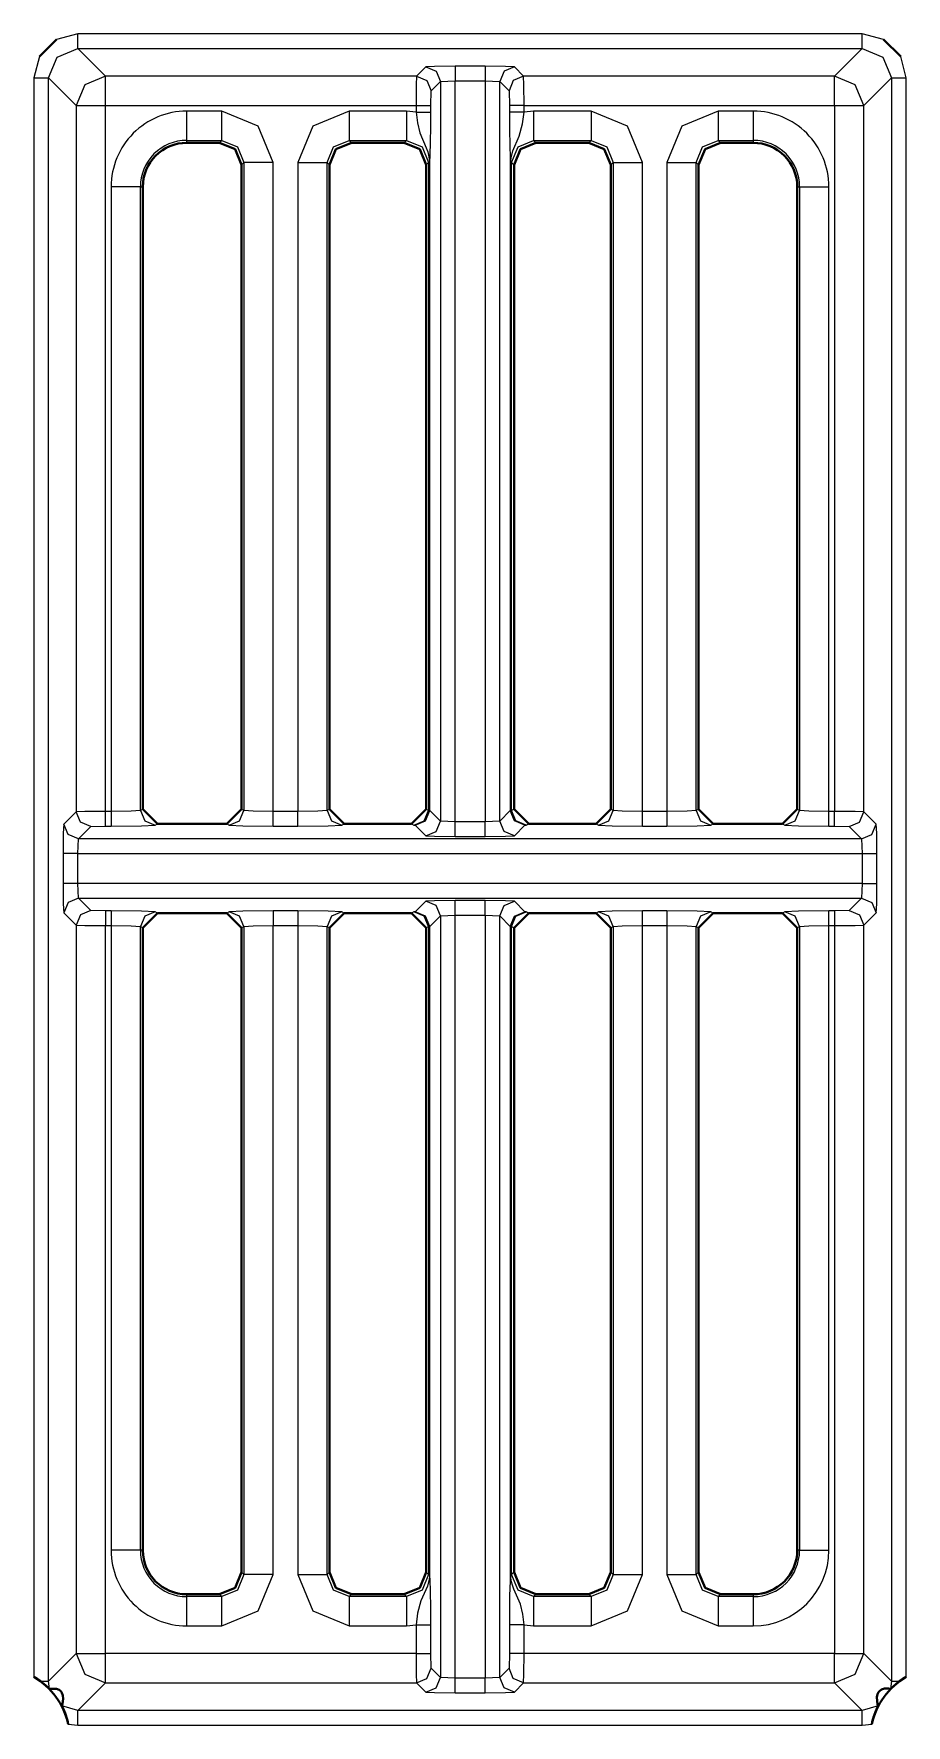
# Model space of a CAD drawing. Header units: millimetres. Extents: x 0 to 2941, y -405 to 1422.
# Drawn here: x 451.8 to 481.6, y 348.7 to 406.4 of the extents above; entities that cross this region are included whole.
import ezdxf

# ---------------------------------------------------------------- set-up
doc = ezdxf.new("R2010")
doc.units = ezdxf.units.MM
doc.layers.add('FINE', color=9, linetype='Continuous')
doc.layers.add('OUTLINE', color=7, linetype='Continuous')

msp = doc.modelspace()

# ---------------------------------------------------------------- linework, layer by layer
at = {"layer": 'FINE', "lineweight": 9}
for p, q in [((453.279, 406.427), (452.552, 406.239)), ((480.054, 406.427), (453.279, 406.427)), ((480.781, 406.239), (480.054, 406.427)), ((454.223, 404.984), (453.279, 405.928)), ((453.279, 405.928), (480.054, 405.928)), ((480.054, 405.928), (479.11, 404.984)), ((451.968, 405.655), (451.78, 404.928)), ((465.157, 405.299), (464.842, 404.984)), ((467.182, 405.324), (466.157, 405.324)), ((468.497, 404.984), (468.182, 405.299)), ((481.553, 404.928), (481.366, 405.655)), ((451.78, 404.928), (451.78, 350.348)), ((452.28, 404.928), (453.223, 403.984)), ((464.842, 404.984), (454.223, 404.984)), ((465.342, 404.484), (465.657, 404.799)), ((465.657, 404.799), (466.157, 404.825)), ((465.657, 404.799), (465.657, 379.558)), ((466.157, 379.532), (466.157, 404.825)), ((466.157, 404.825), (467.182, 404.825)), ((467.182, 404.825), (467.182, 379.532)), ((467.182, 404.825), (467.682, 404.799)), ((467.682, 379.558), (467.682, 404.799)), ((479.11, 404.984), (468.497, 404.984)), ((481.553, 350.348), (481.553, 404.928)), ((465.329, 403.984), (465.342, 404.484)), ((453.223, 403.984), (453.223, 379.873)), ((458.202, 403.788), (456.998, 403.788)), ((464.502, 403.788), (462.537, 403.788)), ((464.829, 403.758), (464.502, 403.788)), ((464.829, 403.984), (464.829, 403.758)), ((465.329, 403.758), (465.329, 403.984)), ((468.01, 403.984), (468.01, 403.758)), ((468.51, 403.758), (468.51, 403.984)), ((468.51, 403.984), (479.11, 403.984)), ((468.837, 403.788), (468.51, 403.758)), ((470.802, 403.788), (468.837, 403.788)), ((476.335, 403.788), (475.137, 403.788)), ((456.998, 402.708), (456.998, 402.79)), ((475.219, 402.708), (475.137, 402.79)), ((475.137, 402.79), (476.335, 402.79)), ((476.335, 402.79), (476.335, 402.708)), ((458.87, 401.959), (458.951, 402.041)), ((458.951, 402.041), (458.951, 379.923)), ((461.788, 402.041), (461.87, 401.959)), ((461.788, 379.923), (461.788, 402.041)), ((465.17, 401.959), (465.251, 402.041)), ((465.251, 402.041), (465.251, 379.923)), ((465.3, 379.915), (465.3, 402.041)), ((468.04, 402.041), (468.04, 379.915)), ((468.056, 379.915), (468.056, 402.041)), ((468.088, 402.041), (468.17, 401.959)), ((471.47, 401.959), (471.551, 402.041)), ((471.551, 402.041), (471.551, 379.923)), ((473.39, 402.041), (473.39, 379.886)), ((474.388, 402.041), (474.47, 401.959)), ((474.388, 379.923), (474.388, 402.041)), ((454.419, 401.208), (454.419, 379.886)), ((455.417, 401.208), (455.498, 401.208)), ((455.417, 379.923), (455.417, 401.208)), ((478.915, 379.886), (478.915, 401.208)), ((453.223, 379.873), (452.803, 379.453)), ((454.419, 379.886), (454.223, 379.886)), ((455.498, 379.964), (455.417, 379.923)), ((458.951, 379.923), (458.87, 379.964)), ((461.87, 379.964), (461.788, 379.923)), ((465.251, 379.923), (465.17, 379.964)), ((465.283, 379.915), (465.251, 379.923)), ((465.657, 379.558), (465.3, 379.915)), ((468.04, 379.915), (467.682, 379.558)), ((468.088, 379.923), (468.056, 379.915)), ((471.551, 379.923), (471.47, 379.964)), ((474.47, 379.964), (474.388, 379.923)), ((453.303, 378.953), (453.723, 379.373)), ((453.723, 379.373), (454.223, 379.386)), ((454.223, 379.386), (454.419, 379.386)), ((455.916, 379.423), (455.999, 379.464)), ((458.37, 379.464), (458.452, 379.423)), ((459.95, 379.386), (460.79, 379.386)), ((462.288, 379.423), (462.37, 379.464)), ((464.67, 379.464), (464.752, 379.423)), ((464.752, 379.423), (464.8, 379.415)), ((464.8, 379.415), (465.157, 379.058)), ((466.157, 379.532), (465.657, 379.558)), ((467.182, 379.532), (466.157, 379.532)), ((467.682, 379.558), (467.182, 379.532)), ((468.182, 379.058), (468.539, 379.415)), ((468.539, 379.415), (468.588, 379.423)), ((468.588, 379.423), (468.67, 379.464)), ((470.97, 379.464), (471.052, 379.423)), ((472.55, 379.386), (473.39, 379.386)), ((474.888, 379.423), (474.97, 379.464)), ((478.915, 379.386), (479.11, 379.386)), ((479.11, 379.386), (479.61, 379.373)), ((479.61, 379.373), (480.03, 378.953)), ((453.278, 378.453), (453.303, 378.953)), ((480.03, 378.953), (453.303, 378.953)), ((466.157, 379.033), (467.182, 379.033)), ((480.03, 378.953), (480.055, 378.453)), ((453.278, 378.453), (480.055, 378.453)), ((453.278, 377.427), (453.278, 378.453)), ((480.055, 378.453), (480.055, 377.427)), ((480.555, 377.427), (480.555, 378.453)), ((480.055, 377.427), (453.278, 377.427)), ((453.303, 376.928), (453.278, 377.427)), ((480.055, 377.427), (480.03, 376.928)), ((452.803, 376.428), (453.223, 376.008)), ((453.303, 376.928), (480.03, 376.928)), ((453.723, 376.508), (453.303, 376.928)), ((454.223, 376.495), (453.723, 376.508)), ((454.419, 376.495), (454.223, 376.495)), ((455.999, 376.417), (455.916, 376.458)), ((458.452, 376.458), (458.37, 376.417)), ((460.79, 376.495), (459.95, 376.495)), ((462.37, 376.417), (462.288, 376.458)), ((464.752, 376.458), (464.67, 376.417)), ((464.8, 376.466), (464.752, 376.458)), ((465.157, 376.823), (464.8, 376.466)), ((467.182, 376.848), (466.157, 376.848)), ((468.539, 376.466), (468.182, 376.823)), ((468.588, 376.458), (468.539, 376.466)), ((468.67, 376.417), (468.588, 376.458)), ((471.052, 376.458), (470.97, 376.417)), ((473.39, 376.495), (472.55, 376.495)), ((474.97, 376.417), (474.888, 376.458)), ((477.417, 376.458), (477.335, 376.417)), ((479.11, 376.495), (478.915, 376.495)), ((479.61, 376.508), (479.11, 376.495)), ((480.03, 376.928), (479.61, 376.508)), ((480.11, 376.008), (480.53, 376.428)), ((454.223, 351.147), (454.223, 375.995)), ((454.223, 375.995), (454.419, 375.995)), ((454.419, 375.995), (454.419, 354.672)), ((455.417, 354.672), (455.417, 375.958)), ((455.417, 375.958), (455.498, 375.917)), ((458.87, 375.917), (458.951, 375.958)), ((458.951, 375.958), (458.951, 353.84)), ((460.79, 375.995), (460.79, 353.84)), ((461.788, 353.84), (461.788, 375.958)), ((461.788, 375.958), (461.87, 375.917)), ((465.17, 375.917), (465.251, 375.958)), ((465.251, 375.958), (465.283, 375.966)), ((465.251, 375.958), (465.251, 353.84)), ((465.283, 375.966), (465.283, 353.84)), ((465.3, 375.966), (465.657, 376.323)), ((465.3, 353.84), (465.3, 375.966)), ((465.657, 376.323), (466.157, 376.349)), ((465.657, 376.323), (465.657, 350.331)), ((466.157, 376.349), (467.182, 376.349)), ((467.182, 376.349), (467.182, 350.306)), ((467.182, 376.349), (467.682, 376.323)), ((467.682, 350.331), (467.682, 376.323)), ((467.682, 376.323), (468.04, 375.966)), ((468.04, 375.966), (468.04, 353.84)), ((468.056, 353.84), (468.056, 375.966)), ((468.056, 375.966), (468.088, 375.958)), ((468.088, 375.958), (468.17, 375.917)), ((471.47, 375.917), (471.551, 375.958)), ((471.551, 375.958), (471.551, 353.84)), ((472.55, 353.84), (472.55, 375.995)), ((474.388, 353.84), (474.388, 375.958)), ((474.388, 375.958), (474.47, 375.917)), ((478.915, 375.995), (479.11, 375.995)), ((478.915, 354.672), (478.915, 375.995)), ((479.11, 375.995), (479.11, 351.147)), ((455.498, 354.672), (455.417, 354.672)), ((477.916, 354.672), (477.835, 354.672)), ((458.951, 353.84), (458.87, 353.921)), ((461.87, 353.921), (461.788, 353.84)), ((465.251, 353.84), (465.17, 353.921)), ((471.551, 353.84), (471.47, 353.921)), ((474.47, 353.921), (474.388, 353.84)), ((456.998, 353.091), (456.998, 353.172)), ((458.202, 353.091), (456.998, 353.091)), ((458.121, 353.172), (458.202, 353.091)), ((468.837, 353.091), (468.919, 353.172)), ((465.329, 351.147), (465.329, 352.123)), ((468.01, 352.123), (468.01, 351.147)), ((468.51, 351.147), (468.51, 352.123)), ((468.51, 352.123), (468.837, 352.092)), ((456.998, 352.092), (458.202, 352.092)), ((468.837, 352.092), (470.802, 352.092)), ((468.01, 351.147), (467.998, 350.647)), ((479.11, 351.147), (468.51, 351.147)), ((467.998, 350.647), (467.682, 350.331)), ((452.313, 349.948), (452.28, 350.203)), ((453.279, 349.203), (454.223, 350.147)), ((466.157, 350.306), (465.657, 350.331)), ((467.682, 350.331), (467.182, 350.306)), ((468.182, 349.832), (468.497, 350.147)), ((468.497, 350.147), (479.11, 350.147)), ((479.11, 350.147), (480.054, 349.203)), ((481.054, 350.203), (481.021, 349.948)), ((453.279, 349.203), (452.74, 349.361)), ((466.157, 349.806), (467.182, 349.806)), ((480.593, 349.361), (480.054, 349.203)), ((452.956, 348.739), (453.279, 348.703)), ((480.054, 349.203), (453.279, 349.203)), ((453.279, 348.703), (480.054, 348.703)), ((480.054, 348.703), (480.377, 348.739))]:
    msp.add_line(p, q, dxfattribs=at)
for points in [[(453.279, 405.928), (453.279, 406.078), (453.279, 406.427)], [(480.054, 405.928), (480.054, 406.078), (480.054, 406.427)], [(452.28, 404.928), (452.572, 405.635), (453.279, 405.928)], [(480.054, 405.928), (480.761, 405.635), (481.054, 404.928)], [(466.157, 405.324), (465.459, 405.317), (465.157, 405.299)], [(465.157, 405.299), (465.51, 405.152), (465.657, 404.799)], [(466.157, 405.324), (466.157, 405.173), (466.157, 404.825)], [(467.182, 405.324), (467.182, 405.173), (467.182, 404.825)], [(468.182, 405.299), (467.88, 405.317), (467.182, 405.324)], [(468.182, 405.299), (467.829, 405.152), (467.682, 404.799)], [(451.78, 404.928), (452.129, 404.928), (452.28, 404.928)], [(453.223, 376.008), (453.223, 351.147), (452.28, 350.203), (452.28, 404.928)], [(454.223, 404.984), (453.516, 404.691), (453.223, 403.984)], [(454.223, 403.984), (454.223, 404.682), (454.223, 404.984)], [(464.842, 404.984), (464.833, 404.682), (464.829, 403.984)], [(464.842, 404.984), (465.195, 404.837), (465.342, 404.484)], [(467.682, 404.799), (467.998, 404.484), (468.01, 403.984)], [(468.497, 404.984), (468.144, 404.837), (467.998, 404.484)], [(468.51, 403.984), (468.507, 404.682), (468.497, 404.984)], [(480.11, 403.984), (479.817, 404.691), (479.11, 404.984)], [(479.11, 403.984), (479.11, 404.682), (479.11, 404.984)], [(480.11, 403.984), (481.054, 404.928), (481.054, 350.203)], [(481.054, 404.928), (481.205, 404.928), (481.553, 404.928)], [(453.223, 403.984), (453.525, 403.984), (454.223, 403.984)], [(454.223, 379.886), (454.223, 403.984), (464.829, 403.984)], [(456.998, 402.79), (456.998, 403.1), (456.998, 403.788)], [(458.202, 402.79), (458.202, 403.1), (458.202, 403.788)], [(459.95, 379.886), (459.95, 402.041), (459.438, 403.277), (458.202, 403.788)], [(462.537, 403.788), (461.301, 403.277), (460.79, 402.041)], [(462.537, 403.788), (462.537, 403.1), (462.537, 402.79)], [(464.502, 403.788), (464.502, 403.1), (464.502, 402.79)], [(464.829, 403.984), (465.178, 403.984), (465.329, 403.984)], [(464.829, 403.758), (465.178, 403.758), (465.329, 403.758)], [(464.829, 403.758), (464.872, 403.394), (464.95, 403.051), (465.175, 402.533), (465.226, 402.396), (465.255, 402.289), (465.278, 402.144), (465.283, 402.074), (465.283, 402.041), (465.283, 379.915)], [(465.3, 402.041), (465.3, 402.053), (465.3, 402.081), (465.301, 402.14), (465.303, 402.189), (465.305, 402.263), (465.32, 402.757), (465.326, 403.228), (465.329, 403.758)], [(468.51, 403.984), (468.161, 403.984), (468.01, 403.984)], [(468.51, 403.758), (468.161, 403.758), (468.01, 403.758)], [(468.01, 403.758), (468.013, 403.166), (468.023, 402.618), (468.036, 402.21), (468.039, 402.102), (468.039, 402.068), (468.04, 402.041)], [(468.056, 402.041), (468.058, 402.111), (468.067, 402.198), (468.127, 402.437), (468.349, 402.937), (468.46, 403.351), (468.51, 403.758)], [(468.837, 403.788), (468.837, 403.1), (468.837, 402.79)], [(470.802, 403.788), (470.802, 403.1), (470.802, 402.79)], [(473.39, 379.886), (472.55, 379.886), (472.55, 402.041), (472.038, 403.277), (470.802, 403.788)], [(475.137, 403.788), (473.901, 403.277), (473.39, 402.041)], [(475.137, 403.788), (475.137, 403.1), (475.137, 402.79)], [(476.335, 403.788), (476.335, 403.1), (476.335, 402.79)], [(479.11, 403.984), (479.11, 379.886), (478.915, 379.886)], [(479.11, 403.984), (479.808, 403.984), (480.11, 403.984)], [(480.53, 379.453), (480.11, 379.873), (480.11, 403.984)], [(456.998, 402.79), (458.202, 402.79), (458.121, 402.708)], [(458.202, 402.79), (458.733, 402.572), (458.951, 402.041)], [(461.788, 402.041), (462.006, 402.572), (462.537, 402.79)], [(462.619, 402.708), (462.537, 402.79), (464.502, 402.79), (464.421, 402.708)], [(464.502, 402.79), (465.033, 402.572), (465.251, 402.041)], [(468.088, 402.041), (468.306, 402.572), (468.837, 402.79)], [(468.919, 402.708), (468.837, 402.79), (470.802, 402.79), (470.721, 402.708)], [(470.802, 402.79), (471.333, 402.572), (471.551, 402.041)], [(474.388, 402.041), (474.606, 402.572), (475.137, 402.79)], [(459.95, 402.041), (459.261, 402.041), (458.951, 402.041)], [(460.79, 402.041), (460.79, 379.886), (459.95, 379.886)], [(460.79, 402.041), (461.478, 402.041), (461.788, 402.041)], [(465.251, 402.041), (465.262, 402.041), (465.283, 402.041)], [(465.283, 402.041), (465.295, 402.041), (465.3, 402.041)], [(468.056, 402.041), (468.045, 402.041), (468.04, 402.041)], [(468.056, 402.041), (468.078, 402.041), (468.088, 402.041)], [(468.17, 379.964), (468.088, 379.923), (468.088, 402.041)], [(471.551, 402.041), (471.861, 402.041), (472.55, 402.041)], [(473.39, 402.041), (474.078, 402.041), (474.388, 402.041)], [(455.417, 401.208), (455.107, 401.208), (454.419, 401.208)], [(477.835, 401.208), (477.916, 401.208), (477.916, 379.923), (477.835, 379.964)], [(477.916, 401.208), (478.226, 401.208), (478.915, 401.208)], [(454.223, 379.886), (453.525, 379.882), (453.223, 379.873)], [(453.723, 379.373), (453.37, 379.52), (453.223, 379.873)], [(454.223, 379.386), (454.223, 379.537), (454.223, 379.886)], [(455.417, 379.923), (455.107, 379.897), (454.419, 379.886)], [(454.419, 379.886), (454.419, 379.537), (454.419, 379.386)], [(455.417, 379.923), (455.564, 379.57), (455.916, 379.423)], [(458.452, 379.423), (458.804, 379.57), (458.951, 379.923)], [(459.95, 379.886), (459.261, 379.897), (458.951, 379.923)], [(459.95, 379.386), (459.95, 379.537), (459.95, 379.886)], [(461.788, 379.923), (461.478, 379.897), (460.79, 379.886)], [(460.79, 379.386), (460.79, 379.537), (460.79, 379.886)], [(461.788, 379.923), (461.935, 379.57), (462.288, 379.423)], [(464.752, 379.423), (465.104, 379.57), (465.251, 379.923)], [(464.8, 379.415), (465.14, 379.563), (465.283, 379.915)], [(464.8, 379.415), (465.153, 379.562), (465.3, 379.915)], [(465.3, 379.915), (465.295, 379.915), (465.283, 379.915)], [(468.539, 379.415), (468.186, 379.562), (468.04, 379.915)], [(468.056, 379.915), (468.045, 379.915), (468.04, 379.915)], [(468.539, 379.415), (468.199, 379.563), (468.056, 379.915)], [(468.588, 379.423), (468.235, 379.57), (468.088, 379.923)], [(471.052, 379.423), (471.405, 379.57), (471.551, 379.923)], [(472.55, 379.886), (471.861, 379.897), (471.551, 379.923)], [(472.55, 379.386), (472.55, 379.537), (472.55, 379.886)], [(474.388, 379.923), (474.078, 379.897), (473.39, 379.886)], [(473.39, 379.886), (473.39, 379.537), (473.39, 379.386)], [(474.388, 379.923), (474.535, 379.57), (474.888, 379.423)], [(477.417, 379.423), (477.769, 379.57), (477.916, 379.923)], [(478.915, 379.886), (478.226, 379.897), (477.916, 379.923)], [(478.915, 379.386), (478.915, 379.537), (478.915, 379.886)], [(479.11, 379.386), (479.11, 379.537), (479.11, 379.886)], [(480.11, 379.873), (479.808, 379.882), (479.11, 379.886)], [(479.61, 379.373), (479.963, 379.52), (480.11, 379.873)], [(452.803, 379.453), (452.785, 379.151), (452.778, 378.453)], [(453.303, 378.953), (452.95, 379.1), (452.803, 379.453)], [(454.419, 379.386), (455.451, 379.397), (455.916, 379.423)], [(458.452, 379.423), (458.917, 379.397), (459.95, 379.386)], [(460.79, 379.386), (461.822, 379.397), (462.288, 379.423)], [(465.157, 379.058), (465.51, 379.204), (465.657, 379.558)], [(466.157, 379.033), (466.157, 379.183), (466.157, 379.532)], [(467.182, 379.033), (467.182, 379.183), (467.182, 379.532)], [(468.182, 379.058), (467.829, 379.204), (467.682, 379.558)], [(471.052, 379.423), (471.517, 379.397), (472.55, 379.386)], [(473.39, 379.386), (474.422, 379.397), (474.888, 379.423)], [(477.335, 379.464), (477.417, 379.423), (477.882, 379.397), (478.915, 379.386)], [(480.03, 378.953), (480.383, 379.1), (480.53, 379.453)], [(480.555, 378.453), (480.548, 379.151), (480.53, 379.453)], [(465.157, 379.058), (465.459, 379.04), (466.157, 379.033)], [(467.182, 379.033), (467.88, 379.04), (468.182, 379.058)], [(453.278, 378.453), (452.929, 378.453), (452.778, 378.453)], [(452.778, 378.453), (452.778, 377.427), (452.785, 376.73), (452.803, 376.428)], [(480.055, 378.453), (480.404, 378.453), (480.555, 378.453)], [(453.278, 377.427), (452.929, 377.427), (452.778, 377.427)], [(480.055, 377.427), (480.404, 377.427), (480.555, 377.427)], [(480.53, 376.428), (480.548, 376.73), (480.555, 377.427)], [(453.303, 376.928), (452.95, 376.781), (452.803, 376.428)], [(453.723, 376.508), (453.37, 376.361), (453.223, 376.008)], [(454.223, 376.495), (454.223, 376.344), (454.223, 375.995)], [(454.419, 376.495), (454.419, 376.344), (454.419, 375.995)], [(455.916, 376.458), (455.451, 376.484), (454.419, 376.495)], [(455.916, 376.458), (455.564, 376.311), (455.417, 375.958)], [(459.95, 376.495), (458.917, 376.484), (458.452, 376.458)], [(458.951, 375.958), (458.804, 376.311), (458.452, 376.458)], [(459.95, 376.495), (459.95, 376.344), (459.95, 375.995)], [(460.79, 376.495), (460.79, 376.344), (460.79, 375.995)], [(462.288, 376.458), (461.822, 376.484), (460.79, 376.495)], [(462.288, 376.458), (461.935, 376.311), (461.788, 375.958)], [(465.251, 375.958), (465.104, 376.311), (464.752, 376.458)], [(465.283, 375.966), (465.14, 376.318), (464.8, 376.466)], [(465.3, 375.966), (465.153, 376.319), (464.8, 376.466)], [(466.157, 376.848), (465.459, 376.841), (465.157, 376.823)], [(465.657, 376.323), (465.51, 376.676), (465.157, 376.823)], [(466.157, 376.349), (466.157, 376.697), (466.157, 376.848)], [(467.182, 376.349), (467.182, 376.697), (467.182, 376.848)], [(468.182, 376.823), (467.88, 376.841), (467.182, 376.848)], [(467.682, 376.323), (467.829, 376.676), (468.182, 376.823)], [(468.04, 375.966), (468.186, 376.319), (468.539, 376.466)], [(468.056, 375.966), (468.199, 376.318), (468.539, 376.466)], [(468.088, 375.958), (468.235, 376.311), (468.588, 376.458)], [(472.55, 376.495), (471.517, 376.484), (471.052, 376.458)], [(471.551, 375.958), (471.405, 376.311), (471.052, 376.458)], [(472.55, 375.995), (472.55, 376.344), (472.55, 376.495)], [(473.39, 376.495), (473.39, 376.344), (473.39, 375.995)], [(474.888, 376.458), (474.422, 376.484), (473.39, 376.495)], [(474.888, 376.458), (474.535, 376.311), (474.388, 375.958)], [(478.915, 376.495), (477.882, 376.484), (477.417, 376.458)], [(477.916, 375.958), (477.769, 376.311), (477.417, 376.458)], [(478.915, 375.995), (478.915, 376.344), (478.915, 376.495)], [(479.11, 376.495), (479.11, 376.344), (479.11, 375.995)], [(479.61, 376.508), (479.963, 376.361), (480.11, 376.008)], [(480.03, 376.928), (480.383, 376.781), (480.53, 376.428)], [(453.223, 376.008), (453.525, 375.999), (454.223, 375.995)], [(454.419, 375.995), (455.107, 375.984), (455.417, 375.958)], [(458.951, 375.958), (459.261, 375.984), (459.95, 375.995)], [(459.95, 353.84), (459.95, 375.995), (460.79, 375.995)], [(460.79, 375.995), (461.478, 375.984), (461.788, 375.958)], [(465.283, 375.966), (465.295, 375.966), (465.3, 375.966)], [(467.182, 350.306), (466.157, 350.306), (466.157, 376.349)], [(468.04, 375.966), (468.045, 375.966), (468.056, 375.966)], [(468.17, 353.921), (468.088, 353.84), (468.088, 375.958)], [(471.551, 375.958), (471.861, 375.984), (472.55, 375.995)], [(472.55, 375.995), (473.39, 375.995), (473.39, 353.84), (473.901, 352.604), (475.137, 352.092)], [(473.39, 375.995), (474.078, 375.984), (474.388, 375.958)], [(477.835, 375.917), (477.916, 375.958), (477.916, 354.672)], [(477.916, 375.958), (478.226, 375.984), (478.915, 375.995)], [(479.11, 375.995), (479.808, 375.999), (480.11, 376.008)], [(481.054, 350.203), (480.11, 351.147), (480.11, 376.008)], [(455.417, 354.672), (455.107, 354.672), (454.419, 354.672)], [(477.916, 354.672), (478.226, 354.672), (478.915, 354.672)], [(458.951, 353.84), (458.733, 353.309), (458.202, 353.091)], [(458.202, 352.092), (459.438, 352.604), (459.95, 353.84)], [(459.95, 353.84), (459.261, 353.84), (458.951, 353.84)], [(460.79, 353.84), (461.478, 353.84), (461.788, 353.84)], [(460.79, 353.84), (461.301, 352.604), (462.537, 352.092)], [(462.537, 353.091), (462.006, 353.309), (461.788, 353.84)], [(465.251, 353.84), (465.033, 353.309), (464.502, 353.091)], [(465.283, 353.84), (465.281, 353.769), (465.272, 353.683), (465.212, 353.444), (464.99, 352.943), (464.879, 352.53), (464.829, 352.123)], [(465.251, 353.84), (465.262, 353.84), (465.283, 353.84)], [(465.283, 353.84), (465.295, 353.84), (465.3, 353.84)], [(465.329, 352.123), (465.326, 352.715), (465.317, 353.263), (465.304, 353.671), (465.3, 353.779), (465.3, 353.813), (465.3, 353.84)], [(468.04, 353.84), (468.04, 353.827), (468.039, 353.8), (468.038, 353.741), (468.036, 353.692), (468.034, 353.618), (468.02, 353.124), (468.013, 352.653), (468.01, 352.123)], [(468.056, 353.84), (468.045, 353.84), (468.04, 353.84)], [(468.056, 353.84), (468.078, 353.84), (468.088, 353.84)], [(468.51, 352.123), (468.467, 352.487), (468.389, 352.83), (468.164, 353.348), (468.114, 353.485), (468.084, 353.591), (468.061, 353.737), (468.057, 353.807), (468.056, 353.84)], [(468.837, 353.091), (468.306, 353.309), (468.088, 353.84)], [(471.551, 353.84), (471.333, 353.309), (470.802, 353.091)], [(470.802, 352.092), (472.038, 352.604), (472.55, 353.84)], [(471.551, 353.84), (471.861, 353.84), (472.55, 353.84)], [(473.39, 353.84), (474.078, 353.84), (474.388, 353.84)], [(475.137, 353.091), (474.606, 353.309), (474.388, 353.84)], [(456.998, 352.092), (456.998, 352.781), (456.998, 353.091)], [(458.202, 352.092), (458.202, 352.781), (458.202, 353.091)], [(464.421, 353.172), (464.502, 353.091), (462.537, 353.091), (462.619, 353.172)], [(462.537, 353.091), (462.537, 352.781), (462.537, 352.092)], [(464.502, 353.091), (464.502, 352.781), (464.502, 352.092)], [(470.721, 353.172), (470.802, 353.091), (468.837, 353.091)], [(468.837, 353.091), (468.837, 352.781), (468.837, 352.092)], [(470.802, 353.091), (470.802, 352.781), (470.802, 352.092)], [(476.335, 353.172), (476.335, 353.091), (475.137, 353.091), (475.219, 353.172)], [(475.137, 353.091), (475.137, 352.781), (475.137, 352.092)], [(476.335, 353.091), (476.335, 352.781), (476.335, 352.092)], [(464.829, 352.123), (464.829, 351.147), (454.223, 351.147)], [(462.537, 352.092), (464.502, 352.092), (464.829, 352.123)], [(464.829, 352.123), (465.178, 352.123), (465.329, 352.123)], [(468.51, 352.123), (468.161, 352.123), (468.01, 352.123)], [(453.223, 351.147), (453.516, 350.44), (454.223, 350.147)], [(453.223, 351.147), (453.525, 351.147), (454.223, 351.147)], [(454.223, 350.147), (454.223, 350.449), (454.223, 351.147)], [(464.829, 351.147), (465.178, 351.147), (465.329, 351.147)], [(464.829, 351.147), (464.833, 350.449), (464.842, 350.147)], [(465.657, 350.331), (465.342, 350.647), (465.329, 351.147)], [(468.51, 351.147), (468.161, 351.147), (468.01, 351.147)], [(468.497, 350.147), (468.507, 350.449), (468.51, 351.147)], [(479.11, 350.147), (479.817, 350.44), (480.11, 351.147)], [(479.11, 351.147), (479.808, 351.147), (480.11, 351.147)], [(479.11, 350.147), (479.11, 350.449), (479.11, 351.147)], [(464.842, 350.147), (465.195, 350.294), (465.342, 350.647)], [(468.497, 350.147), (468.144, 350.294), (467.998, 350.647)], [(452.002, 350.203), (452.201, 350.203), (452.28, 350.203)], [(454.223, 350.147), (464.842, 350.147), (465.157, 349.832)], [(465.157, 349.832), (465.51, 349.978), (465.657, 350.331)], [(465.157, 349.832), (465.459, 349.813), (466.157, 349.806)], [(466.157, 349.806), (466.157, 349.957), (466.157, 350.306)], [(467.182, 349.806), (467.182, 349.957), (467.182, 350.306)], [(467.182, 349.806), (467.88, 349.813), (468.182, 349.832)], [(468.182, 349.832), (467.829, 349.978), (467.682, 350.331)], [(481.054, 350.203), (481.132, 350.203), (481.331, 350.203)], [(453.279, 348.703), (453.279, 349.052), (453.279, 349.203)], [(480.054, 348.703), (480.054, 349.052), (480.054, 349.203)]]:
    msp.add_lwpolyline(points, dxfattribs=at)
for points in [[(456.998, 403.788, 0.414223), (454.419, 401.208)], [(478.915, 401.208, 0.414218), (476.335, 403.788)], [(456.998, 402.79, 0.414214), (455.417, 401.208)], [(477.916, 401.208, 0.414237), (476.335, 402.79)], [(454.419, 354.672, 0.414223), (456.998, 352.093)], [(455.417, 354.672, 0.414214), (456.998, 353.091)], [(475.137, 352.092), (476.335, 352.092, 0.414189), (478.915, 354.672)], [(476.335, 353.091, 0.41419), (477.916, 354.672)]]:
    msp.add_lwpolyline(points, format="xyb", dxfattribs=at)
at = {"layer": 'OUTLINE', "lineweight": 40}
for p, q in [((451.968, 405.655), (452.552, 406.239)), ((480.781, 406.239), (481.366, 405.655)), ((456.998, 402.708), (458.121, 402.708)), ((462.619, 402.708), (464.421, 402.708)), ((475.219, 402.708), (476.335, 402.708)), ((458.87, 379.964), (458.87, 401.959)), ((465.17, 379.964), (465.17, 401.959)), ((468.17, 379.964), (468.17, 401.959)), ((471.47, 379.964), (471.47, 401.959)), ((455.498, 379.964), (455.498, 401.208)), ((477.835, 379.964), (477.835, 401.208)), ((458.87, 379.964), (458.37, 379.464)), ((465.17, 379.964), (464.67, 379.464)), ((468.67, 379.464), (468.17, 379.964)), ((471.47, 379.964), (470.97, 379.464)), ((477.835, 379.964), (477.335, 379.464)), ((470.97, 379.464), (468.67, 379.464)), ((458.37, 376.417), (455.999, 376.417)), ((458.37, 376.417), (458.87, 375.917)), ((464.67, 376.417), (462.37, 376.417)), ((464.67, 376.417), (465.17, 375.917)), ((468.17, 375.917), (468.67, 376.417)), ((470.97, 376.417), (468.67, 376.417)), ((470.97, 376.417), (471.47, 375.917)), ((474.47, 375.917), (474.97, 376.417)), ((477.335, 376.417), (474.97, 376.417)), ((477.335, 376.417), (477.835, 375.917)), ((458.87, 353.921), (458.87, 375.917)), ((465.17, 353.921), (465.17, 375.917)), ((468.17, 353.921), (468.17, 375.917)), ((471.47, 353.921), (471.47, 375.917)), ((474.47, 353.921), (474.47, 375.917)), ((477.835, 354.672), (477.835, 375.917)), ((456.998, 353.172), (458.121, 353.172)), ((462.619, 353.172), (464.421, 353.172)), ((468.919, 353.172), (470.721, 353.172)), ((475.219, 353.172), (476.335, 353.172)), ((451.78, 350.348), (452.002, 350.203)), ((481.331, 350.203), (481.553, 350.348))]:
    msp.add_line(p, q, dxfattribs=at)
for points in [[(456.998, 402.708, 0.414239), (455.499, 401.208)], [(477.835, 401.208, 0.414214), (476.335, 402.708)], [(455.499, 354.672, 0.414188), (456.998, 353.172)], [(476.335, 353.172, 0.414214), (477.835, 354.672)], [(452.956, 348.739, 0.207895), (451.78, 350.348)], [(481.553, 350.348, 0.207951), (480.377, 348.739)]]:
    msp.add_lwpolyline(points, format="xyb", dxfattribs=at)
for points in [[(458.121, 402.708), (458.65, 402.489), (458.87, 401.959)], [(461.87, 379.964), (461.87, 401.959), (462.089, 402.489), (462.619, 402.708)], [(464.421, 402.708), (464.95, 402.489), (465.17, 401.959)], [(468.17, 401.959), (468.389, 402.489), (468.919, 402.708)], [(468.919, 402.708), (470.721, 402.708), (471.25, 402.489), (471.47, 401.959)], [(474.47, 379.964), (474.47, 401.959), (474.689, 402.489), (475.219, 402.708)], [(458.37, 379.464), (455.999, 379.464), (455.498, 379.964)], [(464.67, 379.464), (462.37, 379.464), (461.87, 379.964)], [(477.335, 379.464), (474.97, 379.464), (474.47, 379.964)], [(455.498, 354.672), (455.498, 375.917), (455.999, 376.417)], [(461.87, 353.921), (461.87, 375.917), (462.37, 376.417)], [(458.87, 353.921), (458.65, 353.392), (458.121, 353.172)], [(462.619, 353.172), (462.089, 353.392), (461.87, 353.921)], [(465.17, 353.921), (464.95, 353.392), (464.421, 353.172)], [(468.919, 353.172), (468.389, 353.392), (468.17, 353.921)], [(471.47, 353.921), (471.25, 353.392), (470.721, 353.172)], [(475.219, 353.172), (474.689, 353.392), (474.47, 353.921)], [(452.002, 350.203), (452.173, 350.069), (452.264, 349.99), (452.301, 349.956), (452.313, 349.948)], [(452.74, 349.361), (452.759, 349.435), (452.781, 349.605), (452.771, 349.716), (452.736, 349.811), (452.726, 349.826), (452.722, 349.833), (452.72, 349.836), (452.718, 349.838), (452.717, 349.84), (452.715, 349.843), (452.713, 349.845), (452.71, 349.849), (452.702, 349.858), (452.685, 349.876), (452.645, 349.906), (452.548, 349.945), (452.313, 349.948)], [(481.021, 349.948), (480.955, 349.955), (480.809, 349.95), (480.715, 349.921), (480.639, 349.866), (480.626, 349.853), (480.621, 349.846), (480.619, 349.843), (480.617, 349.841), (480.615, 349.839), (480.613, 349.836), (480.611, 349.832), (480.606, 349.825), (480.594, 349.805), (480.575, 349.762), (480.555, 349.664), (480.58, 349.409), (480.593, 349.361)], [(481.021, 349.948), (481.036, 349.96), (481.087, 350.006), (481.221, 350.12), (481.331, 350.203)], [(452.74, 349.361), (452.747, 349.341), (452.776, 349.277), (452.844, 349.111), (452.917, 348.892), (452.956, 348.739)], [(480.377, 348.739), (480.443, 348.98), (480.509, 349.164), (480.565, 349.295), (480.587, 349.345), (480.593, 349.361)]]:
    msp.add_lwpolyline(points, dxfattribs=at)

doc.saveas('drawing.dxf')
